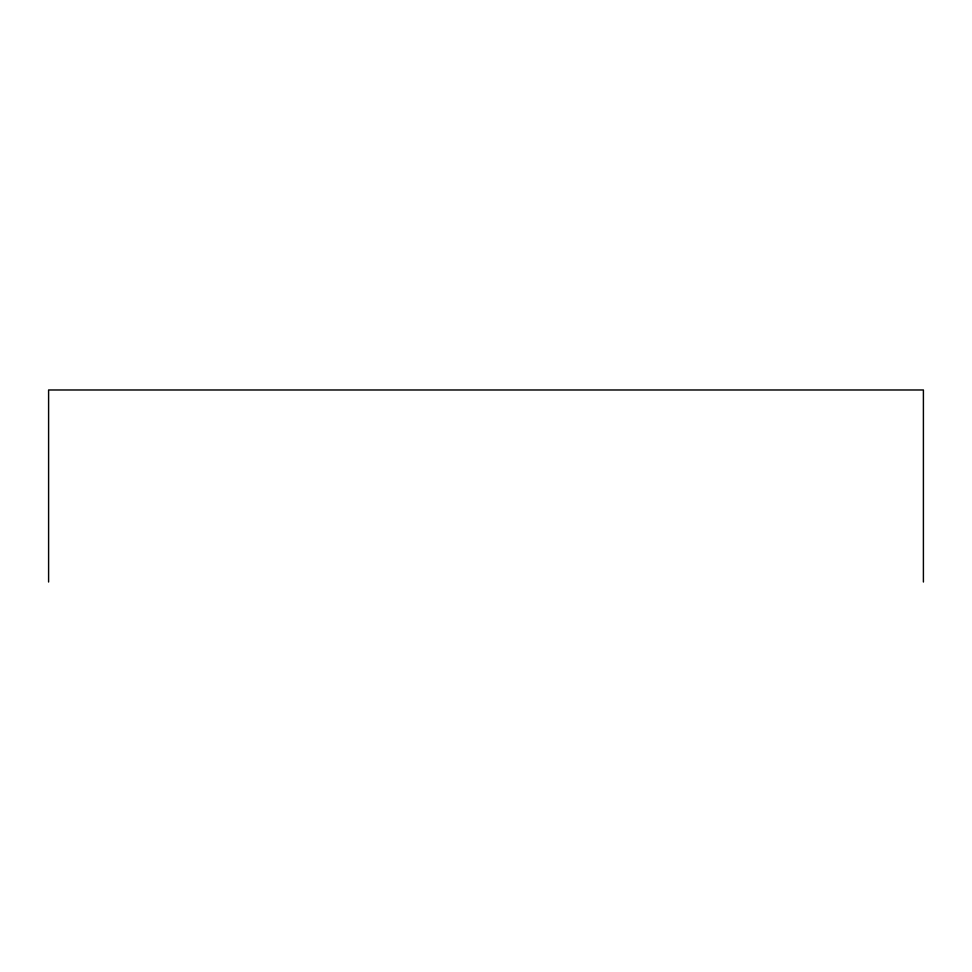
<?xml version="1.0" encoding="UTF-8"?>
<svg xmlns="http://www.w3.org/2000/svg" width="972" height="972" viewBox="0 0 972 972"><rect width="100%" height="100%" fill="white"/><g stroke="black" fill="none" stroke-linecap="round" stroke-linejoin="round"><path stroke-width="1.46" d="M923.4 582.021L923.4 389.979L48.6 389.979L48.6 582.021"/></g></svg>
